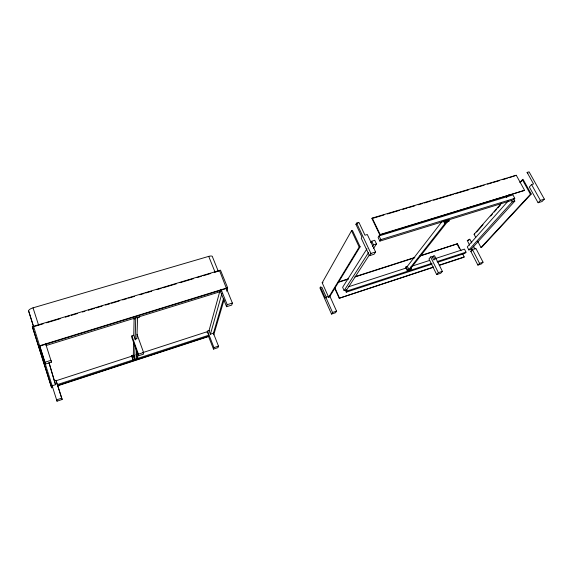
<?xml version="1.0" encoding="UTF-8"?>
<svg xmlns="http://www.w3.org/2000/svg" width="573" height="573" viewBox="0 0 573 573"><rect width="100%" height="100%" fill="white"/><g stroke="black" fill="none" stroke-linecap="round" stroke-linejoin="round"><path stroke-width="0.86" d="M136.883 338.686L135.171 339.23L133.753 335.277L131.876 335.871L131.854 337.612L138.365 355.826L143.486 354.157L143.579 352.51L137.004 334.252M131.726 355.697L133.036 359.916L131.726 355.697L133.323 355.181L134.641 358.891L133.043 359.414M133.91 318.387L133.896 319.046L135.729 318.481M133.616 341.658L133.308 355.683L134.369 358.655M133.745 335.52L134.132 317.994M134.626 359.393L134.984 346.121M135.149 339.932L135.751 317.814M136.224 358.877L136.539 349.129M136.89 338.507L137.584 317.249M136.489 354.651L136.51 354.143L137.814 358.354M139.418 316.683L139.397 317.349L137.563 317.915M138.365 355.826L138.43 354.178L131.876 335.871M219.352 270.893L219.459 270.449L226.464 288.477L39.831 346.099L45.525 364.02L51.477 362.136L50.961 360.338L44.966 362.229L45.525 364.02M207.104 332.712L207.533 331.115L209.782 330.385M219.889 291.07L209.03 330.628L210.427 334.188L213.421 333.214M208.371 336.301L208.665 335.248L207.276 331.688L142.698 352.639M221.314 290.067L220.927 291.471L46.162 345.526L45.804 344.258M210.427 334.188L221.959 293.34M213.364 333.407L223.613 298.254M213.75 334.825L224.086 299.722M226.607 291.163L227.617 287.739L220.483 270.141L32.324 326.631L51.649 387.785L52.666 387.448L33.52 326.273M213.314 332.949L218.471 346.106L217.976 347.632L213.493 349.122L213.958 347.603L207.533 331.115M226.356 288.212L232.366 303.06L231.714 305.087L226.579 306.713L227.202 304.693L220.999 289.279M322.184 282.79L351.543 230.733L352.452 230.461L360.116 246.791L329.461 297.029L328.651 297.287L322.184 282.79L322.993 282.532M326.46 297.545L321.904 287.317L320.407 287.094L319.927 287.947L331.523 314.076L335.499 312.743L336.559 311.146L329.797 296.019M355.926 224.322L356.607 223.119L358.927 222.431L364.972 235.202L367.293 234.5L375.587 251.984L374.105 254.233L369.47 255.687L361.248 238.246L361.95 237.079L355.926 224.322L358.175 222.904M371.956 218.557L372.242 218.069L516.266 175.259L524.603 190.343L379.842 234.987L371.956 218.557L383.946 214.99M329.002 296.284L325.822 297.323L325.321 298.153L320.407 287.094M328.651 297.287L359.199 247.07L360.116 246.791M366.971 248.761L342.633 287.309L344.129 290.604L346.794 289.737L369.177 255.214M370.788 242.716L371.741 241.204L374.728 240.288L376.475 243.955L373.553 248.46M379.075 235.911L378.101 237.43L379.863 241.118L513.372 199.898L514.783 198.33L512.921 194.92L379.075 235.911L380.844 239.607L379.863 241.118M334.611 288.018L339.223 298.254L433.639 266.975M344.129 290.604L368.675 252.378M372.529 246.376L373.489 244.879L376.475 243.955M379.842 234.987L380.143 234.515L524.603 190.343M331.523 314.076L332.562 312.478L336.559 311.146M369.47 255.687L370.932 253.438L375.587 251.984M345.376 290.203L346.264 292.166L347.002 291.027L432.021 263.265M407.188 270.492L408.907 269.489L407.367 266.316L406.107 266.724L405.648 267.319L407.188 270.492L410.956 269.267L411.421 268.673L410.648 267.09M406.909 266.911L441.855 221.737M443.316 220.813L444.397 222.926L444.992 222.166L449.189 220.87L448.466 219.459M408.442 270.084L446.388 221.737L445.672 220.326M409.702 269.675L447.792 221.3L447.069 219.889M449.189 220.87L447.191 222.059M433.367 256.102L435.05 259.49L433.725 259.92L432.035 256.532L430.581 257.005L428.976 258.967L436.719 274.574L440.701 273.249L442.37 271.358L434.563 255.716L433.367 256.102L432.293 257.413M461.021 250.738L457.455 243.761L420.532 255.887M516.266 175.259L508.989 177.795M436.719 274.574L438.366 272.684L442.37 271.358M475.726 237.394L474.1 234.278L501.712 202.906M506.41 197.57L508.76 194.899M519.926 182.214L523.049 179.313L531.228 194.046L481.692 247.292L480.998 247.522L477.753 241.29M476.564 232.051L483.039 224.709M490.689 216.028L492.451 214.03M494.22 212.024L496.569 209.353M497.751 208.02L500.687 204.683M520.112 182.651L521.874 180.645M508.588 200.543L467.274 246.891L468.85 249.95L471.228 249.176L514.819 201.123L513.716 199.103M435.573 258.487L464.459 249.105L466.028 252.156L464.947 253.359L437.815 262.226M468.85 249.95L512.198 201.94L514.819 201.123M462.604 253.839L464.187 256.933L463.872 257.284L439.283 265.371M470.784 251.275L472.403 249.491L475.884 248.36L483.06 262.212L481.384 263.938L477.911 265.098L470.784 251.275L471.937 250.895M531.558 184.556L529.337 186.999L538.09 202.756L542.044 201.517L544.35 199.146L529.072 171.821L527.096 172.409L533.542 183.954L531.558 184.556L540.382 200.385L538.09 202.756M480.998 247.522L530.448 194.283L531.228 194.046M477.911 265.098L479.572 263.372L483.06 262.212M469.702 245.265L467.296 240.596L469.824 239.134L471.837 243.024M51.95 385.163L57.035 401.179L62.135 399.481L56.011 380.25L54.313 380.801L55.552 384.669L52.15 385.779M61.755 398.156L56.627 399.854L57.035 401.179M213.958 347.603L218.471 346.106M439.577 265.02L464.187 256.933M339.223 298.254L433.346 267.319M136.238 358.376L137.828 357.853M410.168 269.081L411.421 268.673M208.715 336.186L57.529 385.557L57.264 384.626L208.665 335.248M437.12 261.596L466.028 252.156M57.751 385.794L208.622 336.501M346.264 292.166L431.884 264.167M134.197 355.396L56.025 380.766L57.264 384.626M135.901 354.845L138.451 354.021M138.43 354.178L143.579 352.51M348.914 286.643L406.687 267.87M412.632 265.944L429.621 260.421M338.156 282.095L348.377 278.807M355.196 276.616L414.845 257.449M419.959 255.809L457.455 243.761M467.296 240.596L469.022 240.044M338.793 282.16L348.162 279.151M354.974 276.96L414.573 257.807M474.1 234.278L474.802 234.056M227.202 304.693L232.366 303.06M540.382 200.385L544.35 199.146M444.397 222.926L445.794 222.496M380.844 239.607L514.783 198.33M32.324 326.631L38.513 346.092L227.617 287.739M34.502 326.417L43.061 323.845M46.485 322.821L60.172 318.703M65.308 317.163L69.584 315.881M71.296 315.365L77.291 313.567M82.426 312.02L84.99 311.254M88.414 310.222L94.402 308.424M96.114 307.909L102.109 306.111M105.532 305.08L109.808 303.797M111.52 303.282L119.22 300.968M122.643 299.937L126.927 298.655M128.638 298.139L134.626 296.341M139.762 294.801L144.038 293.512M145.75 292.996L151.745 291.199M156.873 289.659L161.156 288.369M162.868 287.861L176.556 283.742M179.979 282.718L193.674 278.607M197.098 277.576L201.374 276.293M203.086 275.778L210.792 273.464M214.216 272.433L218.492 271.151M387.369 213.973L399.36 210.406M402.79 209.389L407.066 208.114M408.785 207.605L414.78 205.822M418.204 204.797L422.487 203.53M424.199 203.014L430.194 201.23M433.618 200.213L437.901 198.938M439.613 198.43L453.315 194.354M455.026 193.846L468.735 189.77M472.159 188.753L484.149 185.186M487.573 184.169L491.856 182.894M493.568 182.386L499.563 180.602M502.994 179.578L507.27 178.31M33.614 326.968L28.65 311.032A5.093 1.819 -16.4 0 1 33.026 307.837L208.715 256.375A4.527 1.655 -21.5 0 1 212.533 257.033L218.177 270.993M527.096 172.409L527.969 173.075M522.275 179.542L530.448 194.283M511.46 200.586L512.198 201.94M473.448 246.139L475.06 249.248M472.403 249.491L479.572 263.372M471.314 248.374L472.116 249.928M457.541 244.9L459.517 248.768M444.268 220.755L444.992 222.166M430.581 257.005L438.366 272.684M406.107 266.724L407.654 269.904M372.242 218.069L380.143 234.515M371.741 241.204L373.489 244.879M356.607 223.119L370.932 253.438M351.543 230.733L359.199 247.07M346.407 289.716L347.002 291.027M334.818 287.675L339.431 297.924M325.822 297.323L332.562 312.478M208.715 256.375L215.04 272.082M220.419 291.385L226.579 306.713M208.379 335.993L213.493 349.122M136.754 355.396L137.549 357.616M45.697 343.929L51.477 362.136M33.026 307.837L38.635 325.314M57.508 385.063L62.135 399.481M28.65 311.032L33.413 325.98M38.513 346.092L51.649 387.785M49.092 362.766L55.552 384.669M49.013 362.859L54.313 380.794"/></g></svg>
